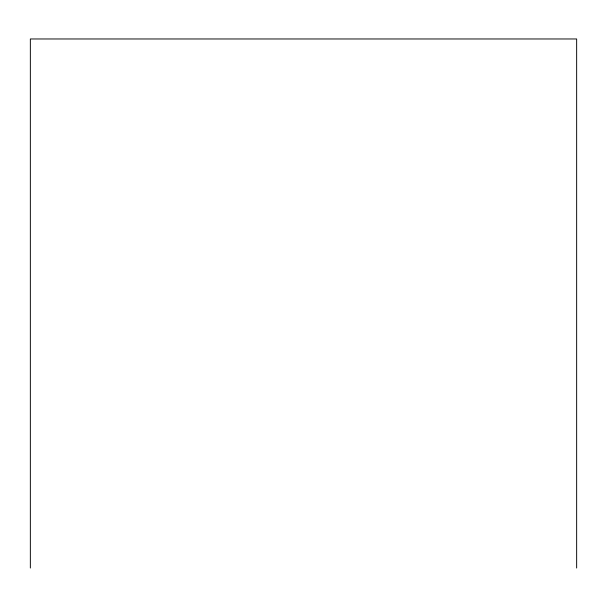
<?xml version="1.0" encoding="UTF-8"?>
<svg xmlns="http://www.w3.org/2000/svg" width="607" height="607" viewBox="0 0 607 607"><rect width="100%" height="100%" fill="white"/><g stroke="black" fill="none" stroke-linecap="round" stroke-linejoin="round"><path stroke-width="0.91" d="M576.65 568.031L576.65 38.969L30.35 38.969L30.35 568.031"/></g></svg>
